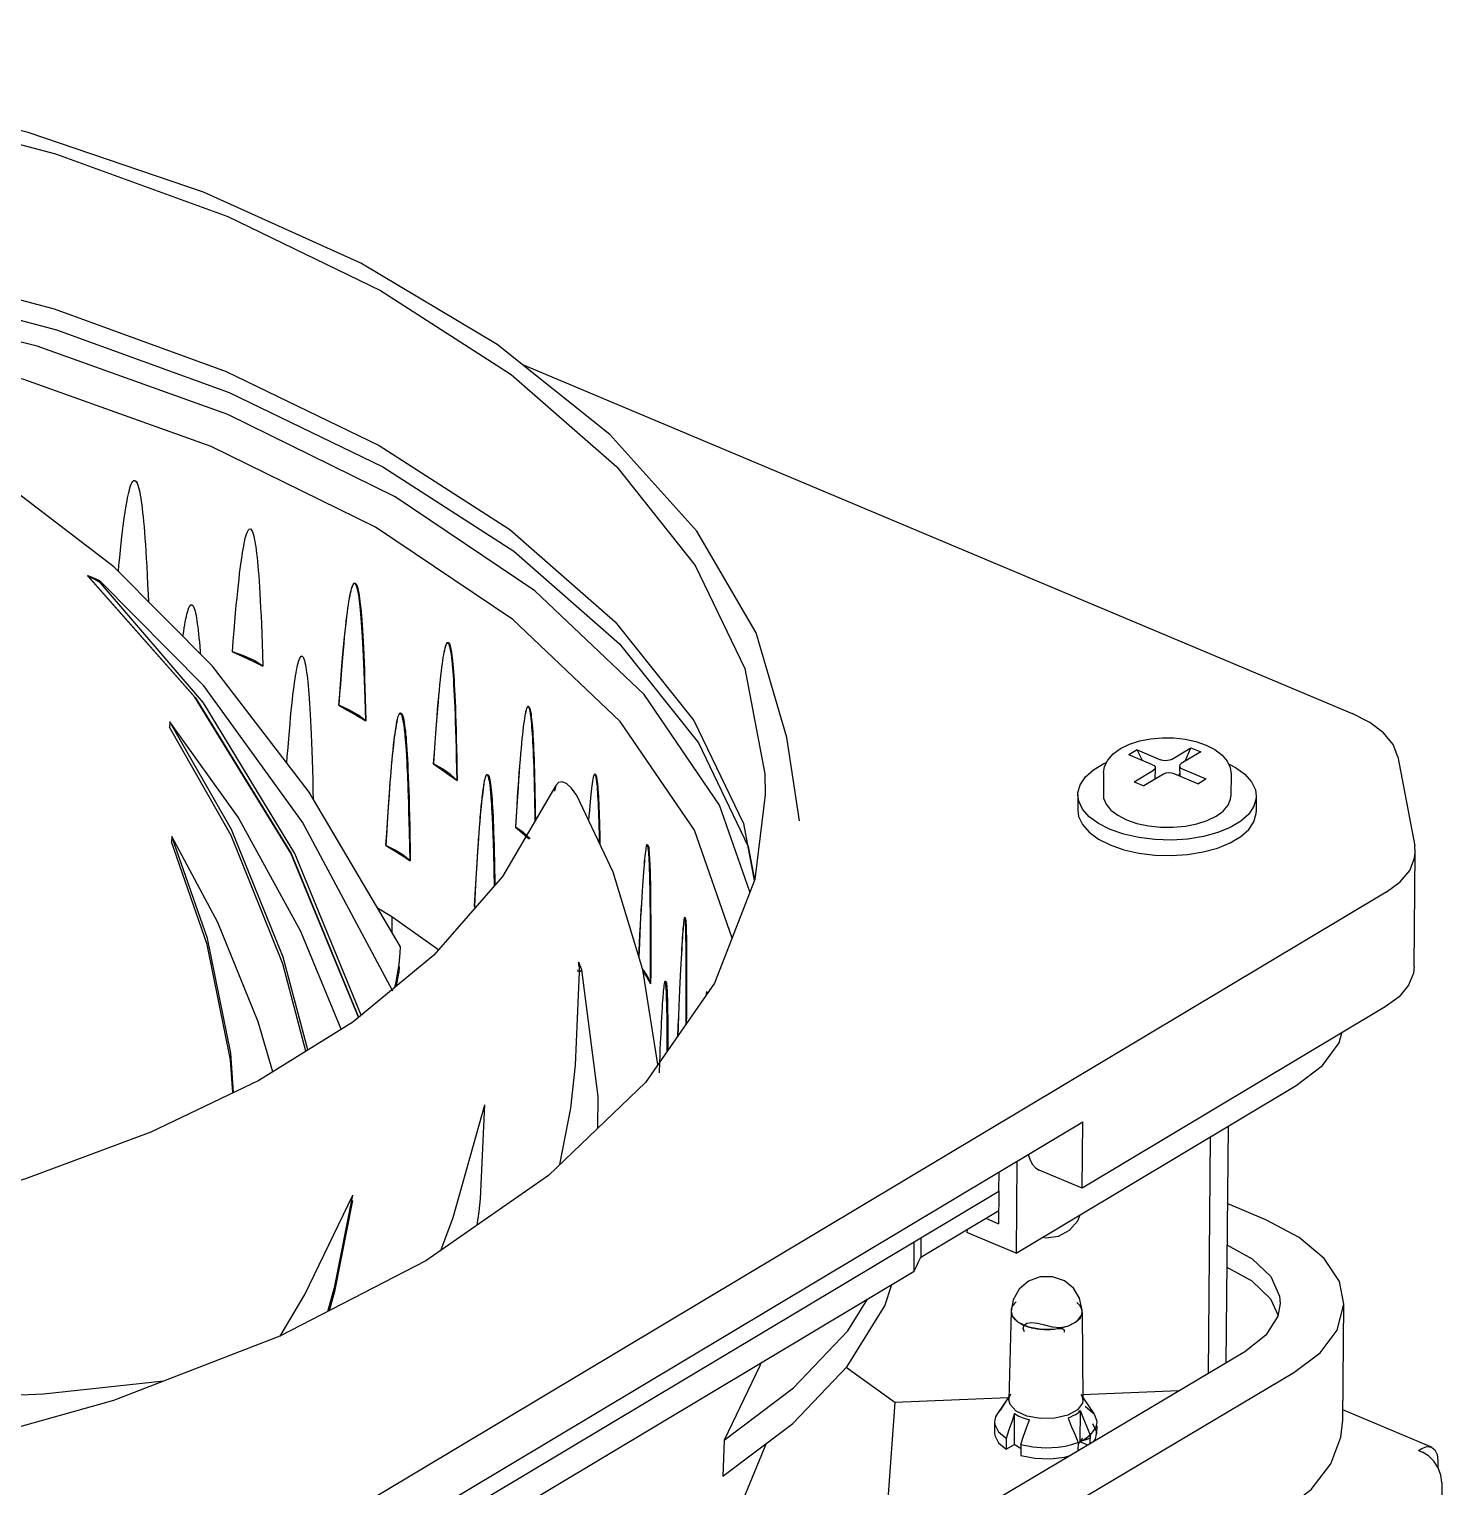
# Model space of a CAD drawing. Header units: millimetres. Extents: x 0 to 841, y 0 to 594.
# Drawn here: x 755.33 to 783.05, y 503.17 to 531.76 of the extents above; entities that cross this region are included whole.
import ezdxf

# ---------------------------------------------------------------- set-up
doc = ezdxf.new("R2010")
doc.units = ezdxf.units.MM
doc.header["$LTSCALE"] = 46.255
doc.layers.get('0').update_dxf_attribs({"linetype": 'CONTINUOUS'})
doc.layers.add('ASSEM_MEM', color=7, linetype='CONTINUOUS')

msp = doc.modelspace()

# ---------------------------------------------------------------- linework, layer by layer
at = {"color": 7, "linetype": 'CONTINUOUS'}
for p, q in [((782.84, 503.946), (781.105, 504.676)), ((782.587, 503.88), (782.651, 503.918)), ((782.587, 503.88), (782.664, 503.848)), ((782.651, 503.918), (782.749, 503.956)), ((782.749, 503.956), (782.84, 503.946)), ((782.965, 503.676), (782.964, 503.554)), ((783.045, 503.253), (783.027, 501.305))]:
    msp.add_line(p, q, dxfattribs=at)
for points in [[(783.045, 503.253), (783.028, 503.395), (782.974, 503.539), (782.89, 503.67), (782.783, 503.776), (782.664, 503.848)], [(782.84, 503.946), (782.907, 503.894), (782.951, 503.801), (782.965, 503.676)]]:
    msp.add_lwpolyline(points, dxfattribs=at)
at = {"layer": 'ASSEM_MEM', "color": 7, "linetype": 'CONTINUOUS'}
for p, q in [((755.824, 526.272), (759.2, 525.045)), ((765.008, 525.181), (781.287, 518.338)), ((756.568, 521.002), (756.481, 521.036)), ((756.481, 521.036), (756.492, 521.026)), ((756.573, 520.988), (756.483, 521.036)), ((756.483, 521.036), (758.594, 518.641)), ((758.585, 518.653), (756.491, 521.025)), ((756.491, 521.025), (756.501, 521.015)), ((756.568, 521.002), (756.492, 521.033)), ((756.492, 521.033), (756.573, 520.988)), ((756.645, 520.97), (756.568, 521.002)), ((756.655, 520.942), (756.573, 520.988)), ((756.721, 520.938), (756.645, 520.97)), ((756.736, 520.896), (756.655, 520.942)), ((756.736, 520.896), (756.721, 520.938)), ((758.757, 518.879), (756.721, 520.938)), ((758.751, 518.548), (756.736, 520.896)), ((760.825, 516.794), (758.93, 519.265)), ((759.433, 519.495), (759.322, 519.546)), ((760.468, 515.599), (758.585, 518.653)), ((758.093, 518.173), (758.086, 518.067)), ((759.434, 516.304), (758.093, 518.173)), ((759.302, 516.063), (758.093, 518.173)), ((761.762, 518.296), (761.936, 518.194)), ((761.936, 518.194), (761.781, 518.307)), ((762.552, 518.217), (762.541, 518.169)), ((770.448, 516.233), (770.198, 517.864)), ((777.066, 517.621), (776.907, 517.526)), ((777.066, 517.621), (777.529, 517.427)), ((777.174, 517.414), (777.066, 517.621)), ((777.74, 517.435), (778.122, 517.664)), ((778.315, 517.583), (777.933, 517.354)), ((778.008, 517.399), (778.122, 517.664)), ((778.122, 517.664), (778.315, 517.583)), ((777.37, 517.331), (776.907, 517.526)), ((777.424, 517.271), (777.413, 517.043)), ((777.898, 517.305), (777.904, 517.107)), ((782.183, 517.487), (782.514, 515.742)), ((763.577, 517.129), (763.728, 517.019)), ((763.728, 517.019), (763.598, 517.139)), ((776.41, 517.172), (776.406, 516.739)), ((777.007, 516.997), (777.39, 517.226)), ((777.007, 516.997), (777.2, 516.916)), ((777.582, 517.145), (777.2, 516.916)), ((778.256, 516.959), (777.793, 517.153)), ((777.885, 517.115), (777.903, 517.156)), ((777.953, 517.248), (778.415, 517.054)), ((778.256, 516.959), (778.415, 517.054)), ((778.91, 517.148), (778.906, 516.715)), ((762.618, 513.759), (760.825, 516.794)), ((765.666, 516.92), (765.641, 516.813)), ((775.906, 516.743), (775.903, 516.44)), ((779.388, 516.838), (779.406, 516.711)), ((779.406, 516.711), (779.403, 516.408)), ((758.134, 515.924), (758.126, 515.817)), ((758.832, 513.924), (758.134, 515.924)), ((759.038, 514.234), (758.134, 515.924)), ((762.8, 515.747), (762.795, 516.003)), ((764.876, 516.106), (765.01, 515.991)), ((765.01, 515.991), (765.14, 515.875)), ((761.796, 512.377), (760.468, 515.599)), ((762.503, 515.664), (762.33, 515.749)), ((762.666, 515.561), (762.503, 515.664)), ((762.651, 515.548), (762.807, 515.446)), ((762.807, 515.446), (762.666, 515.561)), ((762.806, 515.446), (762.8, 515.747)), ((782.504, 513.366), (782.525, 515.618)), ((782.525, 515.618), (782.514, 515.742)), ((781.952, 514.831), (748.087, 494.575)), ((762.165, 514.526), (762.45, 514.355)), ((764.095, 514.535), (764.071, 514.55)), ((764.071, 514.55), (764.093, 514.532)), ((762.45, 514.355), (762.447, 514.048)), ((762.45, 514.355), (763.367, 513.703)), ((762.611, 513.643), (762.618, 513.759)), ((762.591, 513.372), (762.584, 513.25)), ((762.584, 513.243), (762.592, 513.372)), ((766.054, 511.438), (766.128, 513.269)), ((766.104, 513.27), (766.106, 513.308)), ((766.113, 513.456), (766.111, 513.415)), ((766.111, 513.456), (766.113, 513.443)), ((766.134, 513.403), (766.111, 513.456)), ((766.119, 513.391), (766.113, 513.456)), ((766.114, 513.451), (766.119, 513.391)), ((766.134, 513.403), (766.114, 513.451)), ((766.119, 513.391), (766.123, 513.33)), ((766.123, 513.33), (766.128, 513.269)), ((766.128, 513.269), (766.174, 513.305)), ((766.495, 510.824), (766.174, 513.305)), ((767.664, 511.448), (767.369, 513.306)), ((767.373, 513.281), (767.447, 513.163)), ((762.509, 512.965), (762.535, 513.074)), ((762.541, 512.992), (762.583, 513.243)), ((767.447, 513.163), (767.524, 513.035)), ((767.524, 513.035), (767.473, 513.169)), ((767.817, 513.057), (767.811, 513.081)), ((768.625, 512.827), (768.626, 512.841)), ((768.628, 512.85), (768.626, 512.875)), ((768.629, 512.833), (768.628, 512.85)), ((781.931, 512.58), (775.988, 509.025)), ((767.851, 511.939), (767.85, 512.093)), ((767.862, 511.901), (767.862, 511.732)), ((765.961, 510.596), (766.054, 511.438)), ((767.698, 511.496), (767.689, 511.29)), ((774.694, 507.749), (780.185, 511.036)), ((766.491, 510.205), (766.495, 510.824)), ((763.653, 508.45), (764.271, 510.657)), ((764.186, 508.817), (764.271, 510.657)), ((765.744, 509.486), (765.961, 510.596)), ((754.022, 497.177), (776, 510.323)), ((775.988, 509.025), (776, 510.323)), ((778.851, 510.237), (778.808, 505.593)), ((778.466, 505.39), (778.509, 510.033)), ((774.711, 509.552), (774.694, 507.749)), ((774.931, 509.684), (774.972, 509.572)), ((774.358, 508.968), (774.361, 509.343)), ((775.988, 509.025), (775.143, 509.379)), ((755.501, 497.689), (774.358, 508.968)), ((774.357, 508.968), (774.351, 508.327)), ((760.74, 506.942), (761.683, 508.889)), ((761.331, 507.104), (761.683, 508.889)), ((764.163, 508.57), (764.186, 508.817)), ((779.594, 508.404), (778.837, 508.725)), ((763.409, 507.804), (763.653, 508.45)), ((764.122, 508.299), (764.163, 508.57)), ((772.824, 507.67), (774.354, 508.585)), ((774.1, 508.433), (774.351, 508.327)), ((773.731, 508.213), (773.73, 508.153)), ((774.694, 507.749), (773.73, 508.153)), ((772.692, 507.395), (772.697, 507.975)), ((772.827, 508.052), (772.824, 507.67)), ((778.829, 507.91), (779.322, 507.64)), ((754.497, 496.511), (772.692, 507.395)), ((761.194, 506.606), (761.331, 507.104)), ((760.257, 506.122), (760.74, 506.942)), ((774.634, 506.831), (774.594, 506.612)), ((779.684, 506.856), (779.832, 506.528)), ((781.103, 504.478), (781.124, 506.751)), ((774.594, 506.612), (774.553, 504.873)), ((774.594, 506.612), (774.615, 506.522)), ((774.615, 506.522), (774.732, 506.398)), ((774.732, 506.398), (774.935, 506.305)), ((775.707, 506.318), (775.889, 506.415)), ((775.86, 506.393), (775.955, 506.484)), ((775.889, 506.415), (775.983, 506.54)), ((775.983, 506.54), (775.993, 506.6)), ((775.993, 506.6), (775.984, 506.654)), ((775.993, 506.6), (776.003, 504.86)), ((774.828, 506.345), (774.85, 506.337)), ((774.85, 506.337), (774.907, 506.379)), ((774.935, 506.305), (775.192, 506.258)), ((775.192, 506.258), (775.465, 506.263)), ((775.399, 506.305), (775.562, 506.292)), ((775.465, 506.263), (775.707, 506.318)), ((779.179, 505.813), (773.66, 502.536)), ((772.314, 504.819), (771.36, 505.504)), ((774.621, 502.129), (780.139, 505.406)), ((777.887, 505.046), (775.998, 504.969)), ((774.538, 504.909), (772.314, 504.819)), ((774.554, 504.932), (774.327, 504.607)), ((774.395, 504.679), (774.327, 504.602)), ((774.392, 504.679), (774.461, 504.784)), ((774.461, 504.784), (774.532, 504.891)), ((774.532, 504.891), (774.554, 504.923)), ((776.002, 504.919), (776.224, 504.589)), ((774.271, 504.44), (774.269, 504.224)), ((774.66, 503.998), (774.665, 504.602)), ((775.173, 504.506), (774.907, 504.555)), ((775.456, 504.511), (775.173, 504.506)), ((775.711, 504.571), (775.456, 504.511)), ((775.952, 504.661), (775.947, 504.048)), ((776.276, 504.426), (776.254, 504.324)), ((774.347, 504.246), (774.5, 504.118)), ((774.554, 504.281), (774.498, 504.117)), ((774.498, 504.117), (774.499, 503.903)), ((775.997, 504.119), (775.912, 504.009)), ((776.043, 504.103), (776.081, 504.13)), ((776.044, 504.105), (776.082, 504.132)), ((776.081, 504.13), (776.117, 504.157)), ((776.082, 504.132), (776.118, 504.159)), ((776.117, 504.157), (776.149, 504.184)), ((776.118, 504.159), (776.148, 504.184)), ((776.145, 504.012), (776.149, 504.122)), ((776.254, 504.324), (776.148, 504.184)), ((776.149, 504.182), (776.149, 504.122)), ((776.249, 504.102), (776.271, 504.206)), ((776.276, 504.365), (776.274, 504.206)), ((768.964, 504.083), (768.938, 503.378)), ((774.348, 504.029), (774.499, 503.903)), ((774.499, 503.903), (774.66, 503.998)), ((774.771, 503.927), (774.659, 503.998)), ((774.786, 503.922), (774.771, 503.927)), ((774.786, 503.995), (774.787, 503.781)), ((774.787, 503.996), (775.021, 503.948)), ((775.52, 503.943), (775.658, 503.965)), ((775.658, 503.965), (775.788, 503.997)), ((775.788, 503.997), (775.907, 504.038)), ((775.909, 504.037), (775.904, 503.868)), ((776.09, 503.987), (775.947, 504.048)), ((775.968, 504.063), (775.995, 504.076)), ((775.995, 504.069), (775.968, 504.063)), ((775.994, 504.076), (776.019, 504.089)), ((776.02, 504.075), (775.994, 504.069)), ((775.995, 504.076), (776.021, 504.09)), ((776.019, 504.089), (776.043, 504.103)), ((776.046, 504.082), (776.02, 504.075)), ((776.021, 504.09), (776.046, 504.104)), ((776.081, 504.094), (776.043, 504.081)), ((776.044, 504.083), (776.044, 504.105)), ((776.082, 504.095), (776.044, 504.083)), ((776.222, 504.066), (776.249, 504.102))]:
    msp.add_line(p, q, dxfattribs=at)
for points in [[(770.198, 517.864), (769.596, 519.916), (768.432, 521.912), (766.726, 523.811), (764.513, 525.575), (761.837, 527.169), (758.752, 528.563), (755.317, 529.73), (751.599, 530.648), (747.67, 531.3), (743.607, 531.673), (739.488, 531.76), (735.392, 531.559), (731.4, 531.074), (727.589, 530.315)], [(748.251, 530.994), (752.168, 530.288), (755.852, 529.311), (759.228, 528.085), (762.227, 526.632), (764.788, 524.984), (766.859, 523.173), (768.398, 521.238), (769.373, 519.216), (769.766, 517.149), (769.773, 516.742)], [(718.292, 523.386), (721.154, 524.866), (724.414, 526.124), (728.005, 527.135), (731.855, 527.878), (735.884, 528.338), (740.011, 528.505), (744.152, 528.377), (748.223, 527.955), (752.14, 527.249), (755.824, 526.272)], [(718.21, 522.964), (721.083, 524.449), (724.354, 525.712), (727.958, 526.726), (731.82, 527.471), (735.864, 527.933), (740.005, 528.1), (744.16, 527.972), (748.245, 527.548), (752.175, 526.84), (755.872, 525.86), (759.259, 524.629), (762.269, 523.171), (764.838, 521.517), (766.917, 519.701), (768.461, 517.758)], [(769.472, 514.835), (768.878, 516.538), (767.395, 518.709), (765.256, 520.743), (762.511, 522.588), (759.228, 524.2), (755.488, 525.539), (751.384, 526.571), (747.017, 527.272), (742.493, 527.624), (737.924, 527.619), (733.423, 527.256), (729.101, 526.544), (725.064, 525.502), (721.412, 524.154), (718.233, 522.535)], [(769.121, 513.93), (768.383, 516.045), (766.926, 518.178), (764.824, 520.177), (762.126, 521.99), (758.901, 523.574), (755.227, 524.889), (751.194, 525.904), (746.902, 526.592), (742.457, 526.938), (737.968, 526.933), (733.546, 526.576), (729.299, 525.877), (725.332, 524.853), (721.743, 523.529), (718.62, 521.938)], [(759.2, 525.045), (762.199, 523.593), (764.76, 521.944), (766.831, 520.134), (768.37, 518.198), (769.345, 516.176), (769.558, 515.057)], [(758.93, 519.265), (756.994, 521.215), (755.07, 522.686), (753.21, 523.723)], [(757.085, 521.123), (757.096, 521.241), (757.111, 521.397), (757.125, 521.541), (757.139, 521.675), (757.153, 521.799), (757.167, 521.914), (757.18, 522.02), (757.193, 522.118), (757.205, 522.208), (757.218, 522.292), (757.23, 522.369), (757.242, 522.44), (757.253, 522.505), (757.265, 522.566), (757.276, 522.621), (757.288, 522.672), (757.299, 522.718), (757.311, 522.761), (757.323, 522.799), (757.336, 522.833), (757.35, 522.863), (757.365, 522.887), (757.384, 522.905), (757.407, 522.907)], [(757.407, 522.907), (757.432, 522.886), (757.45, 522.853), (757.466, 522.814), (757.479, 522.772), (757.491, 522.726), (757.502, 522.675), (757.512, 522.621), (757.522, 522.562), (757.532, 522.499), (757.542, 522.431), (757.551, 522.357), (757.56, 522.278), (757.569, 522.192), (757.578, 522.1), (757.587, 522), (757.596, 521.893), (757.605, 521.777), (757.614, 521.652), (757.623, 521.518), (757.632, 521.373), (757.641, 521.217), (757.649, 521.049), (757.658, 520.867), (757.667, 520.672), (757.672, 520.532)], [(759.322, 519.546), (759.338, 519.758), (759.353, 519.954), (759.368, 520.135), (759.383, 520.303), (759.397, 520.459), (759.411, 520.603), (759.424, 520.736), (759.437, 520.859), (759.45, 520.973), (759.462, 521.079), (759.474, 521.176), (759.486, 521.266), (759.498, 521.349), (759.509, 521.425), (759.52, 521.496), (759.531, 521.561), (759.542, 521.621), (759.552, 521.675), (759.563, 521.726), (759.574, 521.772), (759.585, 521.813), (759.596, 521.851), (759.608, 521.884), (759.621, 521.913), (759.635, 521.937), (759.652, 521.954), (759.673, 521.955)], [(759.673, 521.955), (759.696, 521.933), (759.713, 521.899), (759.727, 521.859), (759.739, 521.816), (759.749, 521.769), (759.759, 521.718), (759.769, 521.664), (759.778, 521.604), (759.787, 521.541), (759.795, 521.472), (759.804, 521.398), (759.812, 521.318), (759.82, 521.232), (759.828, 521.139), (759.836, 521.039), (759.844, 520.931), (759.852, 520.815), (759.859, 520.69), (759.867, 520.555), (759.875, 520.409), (759.882, 520.253), (759.89, 520.084), (759.897, 519.902), (759.905, 519.706), (759.912, 519.495), (759.919, 519.267)], [(761.641, 520.74), (761.631, 520.695), (761.621, 520.647), (761.611, 520.593), (761.601, 520.534), (761.591, 520.47), (761.581, 520.4), (761.571, 520.324), (761.56, 520.241), (761.549, 520.151), (761.538, 520.054), (761.527, 519.948), (761.516, 519.833), (761.504, 519.708), (761.492, 519.574), (761.479, 519.427), (761.466, 519.269), (761.452, 519.098), (761.438, 518.913), (761.424, 518.712), (761.409, 518.496)], [(761.41, 518.496), (761.426, 518.712), (761.441, 518.912), (761.455, 519.097), (761.469, 519.267), (761.482, 519.425), (761.495, 519.571), (761.507, 519.706), (761.519, 519.831), (761.531, 519.946), (761.543, 520.052), (761.554, 520.15), (761.565, 520.24), (761.576, 520.323), (761.586, 520.399), (761.596, 520.47), (761.607, 520.534), (761.617, 520.593), (761.627, 520.647), (761.637, 520.696), (761.648, 520.741)], [(761.725, 520.887), (761.704, 520.887), (761.688, 520.87), (761.675, 520.845), (761.663, 520.814), (761.652, 520.779), (761.641, 520.74)], [(761.648, 520.741), (761.658, 520.781), (761.669, 520.816), (761.681, 520.847), (761.695, 520.873)], [(761.695, 520.873), (761.711, 520.89), (761.732, 520.89)], [(761.789, 520.71), (761.78, 520.754), (761.77, 520.795), (761.758, 520.832), (761.744, 520.865), (761.725, 520.887)], [(761.732, 520.89), (761.751, 520.867), (761.766, 520.832), (761.778, 520.793), (761.789, 520.749)], [(761.789, 520.749), (761.798, 520.702), (761.806, 520.651), (761.815, 520.597), (761.822, 520.537), (761.83, 520.474), (761.837, 520.405), (761.844, 520.331), (761.851, 520.251), (761.858, 520.165), (761.865, 520.072), (761.871, 519.972), (761.878, 519.864), (761.884, 519.748), (761.89, 519.622), (761.897, 519.487), (761.903, 519.341), (761.909, 519.184), (761.915, 519.015), (761.92, 518.832), (761.926, 518.636), (761.931, 518.424), (761.936, 518.195)], [(761.935, 518.195), (761.93, 518.416), (761.924, 518.622), (761.918, 518.813), (761.912, 518.991), (761.906, 519.156), (761.9, 519.31), (761.894, 519.453), (761.888, 519.585), (761.881, 519.709), (761.875, 519.824), (761.868, 519.931), (761.862, 520.03), (761.855, 520.122), (761.848, 520.208), (761.842, 520.288), (761.835, 520.362), (761.828, 520.431), (761.821, 520.495), (761.813, 520.555), (761.806, 520.61), (761.798, 520.662), (761.789, 520.71)], [(758.351, 519.848), (758.354, 519.869), (758.365, 519.945), (758.376, 520.014), (758.387, 520.078), (758.397, 520.137), (758.408, 520.191), (758.418, 520.24), (758.429, 520.285), (758.44, 520.326), (758.451, 520.363), (758.462, 520.396), (758.475, 520.425), (758.489, 520.449), (758.505, 520.466), (758.527, 520.468)], [(758.527, 520.468), (758.548, 520.448), (758.563, 520.418), (758.576, 520.382), (758.587, 520.344), (758.597, 520.302), (758.607, 520.256), (758.615, 520.207), (758.624, 520.154), (758.632, 520.097), (758.641, 520.036), (758.649, 519.969), (758.657, 519.897), (758.664, 519.82), (758.672, 519.737), (758.68, 519.647), (758.688, 519.55), (758.691, 519.505)], [(763.478, 519.579), (763.469, 519.536), (763.46, 519.487), (763.451, 519.434), (763.442, 519.376), (763.433, 519.312), (763.424, 519.243), (763.415, 519.167), (763.405, 519.085), (763.395, 518.995), (763.386, 518.898), (763.375, 518.793), (763.365, 518.679), (763.354, 518.555), (763.343, 518.42), (763.331, 518.275), (763.319, 518.117), (763.307, 517.946), (763.294, 517.762), (763.28, 517.562), (763.266, 517.346)], [(763.268, 517.346), (763.283, 517.561), (763.296, 517.761), (763.31, 517.945), (763.322, 518.115), (763.335, 518.272), (763.346, 518.418), (763.358, 518.552), (763.369, 518.676), (763.38, 518.791), (763.39, 518.896), (763.401, 518.994), (763.41, 519.083), (763.42, 519.166), (763.43, 519.242), (763.439, 519.312), (763.448, 519.375), (763.457, 519.434), (763.467, 519.488), (763.476, 519.536), (763.485, 519.58)], [(763.552, 519.723), (763.534, 519.724), (763.52, 519.707), (763.508, 519.683), (763.497, 519.653), (763.488, 519.618), (763.478, 519.579)], [(763.485, 519.58), (763.495, 519.62), (763.505, 519.655), (763.515, 519.685), (763.527, 519.71)], [(763.527, 519.71), (763.541, 519.726), (763.559, 519.726)], [(763.601, 519.58), (763.592, 519.623), (763.582, 519.663), (763.569, 519.699), (763.552, 519.723)], [(763.559, 519.726), (763.577, 519.701), (763.59, 519.665), (763.6, 519.625), (763.609, 519.581)], [(763.728, 517.019), (763.724, 517.248), (763.719, 517.461), (763.714, 517.658), (763.71, 517.841), (763.705, 518.01), (763.7, 518.168), (763.694, 518.314), (763.689, 518.449), (763.684, 518.575), (763.678, 518.691), (763.673, 518.799), (763.667, 518.9), (763.661, 518.993), (763.655, 519.079), (763.649, 519.159), (763.643, 519.234), (763.637, 519.303), (763.631, 519.367), (763.624, 519.426), (763.617, 519.481), (763.609, 519.532), (763.601, 519.58)], [(763.609, 519.581), (763.617, 519.533), (763.624, 519.481), (763.631, 519.426), (763.638, 519.366), (763.644, 519.302), (763.65, 519.232), (763.656, 519.158), (763.662, 519.077), (763.668, 518.991), (763.673, 518.897), (763.679, 518.797), (763.684, 518.688), (763.689, 518.572), (763.694, 518.446), (763.699, 518.311), (763.704, 518.165), (763.708, 518.008), (763.713, 517.838), (763.717, 517.656), (763.721, 517.459), (763.725, 517.248), (763.729, 517.019)], [(759.321, 519.546), (759.522, 519.454), (759.722, 519.361), (759.919, 519.267)], [(759.919, 519.267), (759.746, 519.374), (759.545, 519.467), (759.321, 519.546)], [(759.919, 519.267), (759.811, 519.319), (759.687, 519.378), (759.558, 519.438), (759.433, 519.495)], [(760.389, 517.363), (760.398, 517.489), (760.412, 517.67), (760.425, 517.837), (760.438, 517.991), (760.451, 518.134), (760.463, 518.266), (760.475, 518.387), (760.487, 518.5), (760.498, 518.604), (760.509, 518.699), (760.52, 518.788), (760.53, 518.869), (760.541, 518.944), (760.551, 519.013), (760.561, 519.076), (760.57, 519.135), (760.58, 519.188), (760.59, 519.237), (760.6, 519.281), (760.609, 519.322), (760.62, 519.358), (760.63, 519.391), (760.642, 519.419), (760.654, 519.442), (760.669, 519.459), (760.689, 519.46)], [(760.689, 519.46), (760.708, 519.439), (760.722, 519.407), (760.734, 519.372), (760.744, 519.333), (760.753, 519.29), (760.761, 519.244), (760.769, 519.195), (760.777, 519.141), (760.784, 519.084), (760.791, 519.022), (760.798, 518.955), (760.805, 518.883), (760.812, 518.805), (760.819, 518.721), (760.826, 518.631), (760.833, 518.533), (760.84, 518.429), (760.847, 518.316), (760.853, 518.194), (760.86, 518.062), (760.866, 517.921), (760.872, 517.768), (760.879, 517.604), (760.885, 517.427), (760.89, 517.236), (760.896, 517.03), (760.901, 516.808), (760.904, 516.661)], [(762.467, 512.892), (760.698, 516.204), (758.757, 518.879)], [(758.594, 518.641), (760.473, 515.591), (761.796, 512.377)], [(761.846, 512.419), (760.546, 515.587), (758.751, 518.548)], [(761.409, 518.496), (761.587, 518.396), (761.762, 518.296)], [(761.781, 518.307), (761.604, 518.408), (761.409, 518.496)], [(765.064, 518.288), (765.072, 518.332), (765.081, 518.371), (765.089, 518.405), (765.099, 518.435), (765.109, 518.459)], [(765.128, 518.471), (765.113, 518.473), (765.101, 518.457), (765.091, 518.433), (765.082, 518.404), (765.073, 518.37), (765.065, 518.331)], [(765.109, 518.459), (765.121, 518.475), (765.136, 518.473)], [(765.169, 518.333), (765.161, 518.375), (765.153, 518.413), (765.142, 518.448), (765.128, 518.471)], [(765.136, 518.473), (765.151, 518.448), (765.162, 518.412), (765.171, 518.371), (765.178, 518.327)], [(762.541, 518.169), (762.535, 518.141), (762.53, 518.112), (762.525, 518.08), (762.518, 518.042), (762.512, 517.997), (762.504, 517.945), (762.496, 517.882), (762.487, 517.808), (762.476, 517.718), (762.465, 517.609), (762.454, 517.496), (762.448, 517.437), (762.442, 517.369), (762.435, 517.291), (762.428, 517.203), (762.42, 517.101), (762.411, 516.984), (762.401, 516.85), (762.39, 516.693), (762.377, 516.511), (762.364, 516.298), (762.348, 516.046), (762.331, 515.749)], [(762.333, 515.751), (762.348, 515.982), (762.361, 516.196), (762.374, 516.395), (762.387, 516.578), (762.399, 516.747), (762.411, 516.903), (762.422, 517.047), (762.433, 517.18), (762.444, 517.303), (762.454, 517.417), (762.464, 517.521), (762.474, 517.617), (762.484, 517.706), (762.494, 517.788), (762.503, 517.863), (762.512, 517.932), (762.521, 517.995), (762.53, 518.053), (762.539, 518.106), (762.548, 518.154), (762.558, 518.198)], [(762.62, 518.34), (762.603, 518.34), (762.589, 518.324), (762.58, 518.307), (762.571, 518.284), (762.562, 518.255), (762.552, 518.217)], [(762.673, 518.187), (762.666, 518.226), (762.658, 518.258), (762.65, 518.285), (762.637, 518.318), (762.62, 518.34)], [(762.633, 518.344), (762.651, 518.321), (762.664, 518.286), (762.675, 518.247), (762.684, 518.204), (762.692, 518.158)], [(762.795, 516.003), (762.789, 516.224), (762.784, 516.414), (762.779, 516.579), (762.775, 516.723), (762.77, 516.848), (762.766, 516.958), (762.762, 517.054), (762.759, 517.139), (762.755, 517.214), (762.752, 517.28), (762.747, 517.37), (762.74, 517.497), (762.734, 517.603), (762.727, 517.692), (762.722, 517.768), (762.716, 517.832), (762.711, 517.887), (762.707, 517.935), (762.702, 517.976), (762.698, 518.013), (762.695, 518.045), (762.69, 518.084), (762.681, 518.141), (762.673, 518.187)], [(762.692, 518.158), (762.699, 518.108), (762.706, 518.054), (762.713, 517.996), (762.719, 517.933), (762.726, 517.865), (762.732, 517.792), (762.737, 517.714), (762.743, 517.629), (762.749, 517.538), (762.754, 517.44), (762.76, 517.333), (762.765, 517.219), (762.77, 517.096), (762.775, 516.963), (762.78, 516.819), (762.785, 516.665), (762.789, 516.498), (762.794, 516.318), (762.798, 516.125)], [(765.065, 518.331), (765.057, 518.288), (765.049, 518.24), (765.041, 518.187), (765.034, 518.129), (765.026, 518.066), (765.018, 517.997), (765.009, 517.922), (765.001, 517.84), (764.992, 517.751), (764.984, 517.654), (764.974, 517.549), (764.965, 517.435), (764.955, 517.312), (764.945, 517.178), (764.935, 517.033), (764.924, 516.876), (764.913, 516.705), (764.901, 516.521), (764.876, 516.106)], [(764.878, 516.107), (764.891, 516.322), (764.904, 516.52), (764.916, 516.704), (764.928, 516.874), (764.939, 517.031), (764.949, 517.176), (764.96, 517.31), (764.97, 517.433), (764.98, 517.547), (764.989, 517.652), (764.998, 517.749), (765.007, 517.838), (765.015, 517.921), (765.024, 517.996), (765.032, 518.065), (765.04, 518.129), (765.048, 518.187), (765.056, 518.24), (765.064, 518.288)], [(765.261, 516.228), (765.259, 516.378), (765.256, 516.557), (765.252, 516.723), (765.249, 516.877), (765.245, 517.02), (765.241, 517.154), (765.237, 517.278), (765.233, 517.393), (765.229, 517.501), (765.225, 517.601), (765.22, 517.694), (765.216, 517.78), (765.211, 517.861), (765.207, 517.936), (765.202, 518.005), (765.197, 518.07), (765.192, 518.131), (765.187, 518.187), (765.181, 518.239), (765.175, 518.288), (765.169, 518.333)], [(765.178, 518.327), (765.184, 518.279), (765.19, 518.227), (765.196, 518.172), (765.201, 518.112), (765.207, 518.047), (765.211, 517.977), (765.216, 517.903), (765.221, 517.822), (765.225, 517.735), (765.229, 517.642), (765.234, 517.541), (765.238, 517.432), (765.242, 517.315), (765.245, 517.189), (765.249, 517.054), (765.252, 516.907), (765.256, 516.75), (765.259, 516.58), (765.261, 516.397), (765.264, 516.232)], [(782.183, 517.487), (782.089, 517.728), (781.903, 517.956), (781.632, 518.162), (781.287, 518.338)], [(760.764, 511.712), (760.313, 513.428), (759.296, 515.944), (758.086, 518.067)], [(776.41, 517.172), (776.43, 517.298), (776.491, 517.423), (776.595, 517.543), (776.741, 517.649), (776.918, 517.734), (777.118, 517.798), (777.333, 517.839), (777.558, 517.859), (777.785, 517.856), (778.009, 517.831), (778.222, 517.785), (778.419, 517.717)], [(768.461, 517.758), (769.44, 515.729), (769.564, 515.074)], [(778.419, 517.717), (778.592, 517.629), (778.734, 517.52), (778.835, 517.399), (778.892, 517.274), (778.91, 517.148)], [(763.267, 517.346), (763.423, 517.238), (763.577, 517.129)], [(763.598, 517.139), (763.442, 517.249), (763.267, 517.346)], [(775.906, 516.743), (775.908, 516.777), (775.952, 516.938), (776.053, 517.09), (776.21, 517.23), (776.415, 517.353), (776.467, 517.374)], [(777.37, 517.331), (777.401, 517.313), (777.419, 517.292), (777.424, 517.271)], [(777.424, 517.271), (777.424, 517.269), (777.413, 517.246), (777.39, 517.226)], [(777.74, 517.435), (777.705, 517.42), (777.662, 517.411), (777.615, 517.409), (777.569, 517.414), (777.529, 517.427)], [(778.858, 517.35), (778.999, 517.278), (779.183, 517.144), (779.314, 516.996), (779.388, 516.838)], [(764.322, 517.132), (764.307, 517.132), (764.295, 517.117), (764.287, 517.101), (764.279, 517.078), (764.271, 517.049), (764.262, 517.012), (764.253, 516.965)], [(764.368, 516.977), (764.361, 517.016), (764.354, 517.049), (764.348, 517.075), (764.337, 517.109), (764.322, 517.132)], [(764.336, 517.136), (764.351, 517.111), (764.362, 517.076), (764.371, 517.036), (764.379, 516.993)], [(764.462, 514.953), (764.461, 515.007), (764.458, 515.197), (764.454, 515.363), (764.45, 515.507), (764.447, 515.632), (764.444, 515.742), (764.441, 515.839), (764.438, 515.924), (764.435, 515.999), (764.432, 516.066), (764.429, 516.155), (764.423, 516.283), (764.418, 516.389), (764.412, 516.479), (764.408, 516.555), (764.403, 516.619), (764.399, 516.675), (764.395, 516.723), (764.392, 516.764), (764.389, 516.801), (764.385, 516.833), (764.381, 516.873), (764.374, 516.93), (764.368, 516.977)], [(764.379, 516.993), (764.386, 516.946), (764.392, 516.896), (764.398, 516.841), (764.403, 516.783), (764.409, 516.72), (764.414, 516.652), (764.419, 516.579), (764.424, 516.5), (764.428, 516.415), (764.433, 516.323), (764.437, 516.225), (764.441, 516.118), (764.445, 516.003), (764.449, 515.88), (764.453, 515.747), (764.457, 515.603), (764.46, 515.448), (764.463, 515.281), (764.467, 515.101), (764.469, 514.961)], [(766.077, 516.725), (765.975, 516.869), (765.879, 516.958), (765.793, 516.996), (765.719, 516.983), (765.666, 516.92)], [(766.436, 517.146), (766.424, 517.148), (766.414, 517.133), (766.406, 517.11), (766.398, 517.08), (766.391, 517.047), (766.385, 517.008), (766.378, 516.965)], [(766.47, 516.998), (766.464, 517.043), (766.457, 517.084), (766.448, 517.12), (766.436, 517.146)], [(766.445, 517.148), (766.457, 517.121), (766.466, 517.085), (766.472, 517.043), (766.478, 516.998)], [(766.523, 515.791), (766.521, 515.86), (766.519, 515.986), (766.516, 516.103), (766.513, 516.211), (766.51, 516.312), (766.506, 516.406), (766.503, 516.493), (766.5, 516.573), (766.496, 516.648), (766.492, 516.718), (766.488, 516.782), (766.484, 516.842), (766.48, 516.898), (766.475, 516.95), (766.47, 516.998)], [(766.478, 516.998), (766.483, 516.95), (766.488, 516.898), (766.492, 516.841), (766.496, 516.781), (766.5, 516.716), (766.504, 516.646), (766.507, 516.571), (766.51, 516.49), (766.514, 516.403), (766.517, 516.309), (766.519, 516.208), (766.522, 516.099), (766.525, 515.982), (766.527, 515.856), (766.528, 515.779)], [(769.773, 516.742), (769.566, 515.079), (768.78, 513.049), (767.422, 511.1), (765.52, 509.271), (763.114, 507.599)], [(765.666, 516.92), (764.621, 515.135), (763.27, 513.593)], [(764.253, 516.965), (764.248, 516.936), (764.244, 516.908), (764.239, 516.876), (764.233, 516.838), (764.227, 516.794), (764.221, 516.742), (764.214, 516.68), (764.205, 516.606), (764.196, 516.516), (764.186, 516.408), (764.177, 516.294), (764.172, 516.235), (764.166, 516.167), (764.16, 516.089), (764.154, 516), (764.147, 515.899), (764.139, 515.782), (764.13, 515.647), (764.121, 515.49), (764.11, 515.308), (764.098, 515.095), (764.085, 514.844), (764.071, 514.55)], [(764.072, 514.551), (764.084, 514.782), (764.096, 514.996), (764.108, 515.194), (764.119, 515.377), (764.13, 515.546), (764.14, 515.702), (764.15, 515.846), (764.16, 515.979), (764.169, 516.102), (764.179, 516.215), (764.188, 516.319), (764.196, 516.415), (764.205, 516.504), (764.213, 516.585), (764.222, 516.66), (764.23, 516.728), (764.238, 516.791), (764.246, 516.849), (764.254, 516.901), (764.262, 516.949)], [(767.369, 513.306), (766.792, 515.226), (766.077, 516.725)], [(766.378, 516.965), (766.371, 516.918), (766.365, 516.865), (766.358, 516.808), (766.351, 516.745), (766.344, 516.676), (766.337, 516.601), (766.33, 516.52), (766.323, 516.431), (766.315, 516.335), (766.308, 516.241)], [(766.313, 516.231), (766.321, 516.332), (766.329, 516.429), (766.336, 516.518), (766.344, 516.6), (766.351, 516.675), (766.358, 516.744), (766.365, 516.807), (766.372, 516.865), (766.379, 516.917), (766.386, 516.965)], [(776.541, 516.06), (776.312, 516.176), (776.129, 516.31), (775.998, 516.458), (775.923, 516.616), (775.906, 516.743)], [(776.406, 516.739), (776.411, 516.677), (776.458, 516.556), (776.551, 516.442)], [(778.756, 516.423), (778.851, 516.535), (778.899, 516.655), (778.906, 516.715)], [(779.406, 516.711), (779.404, 516.677), (779.36, 516.517), (779.258, 516.364)], [(775.903, 516.44), (775.92, 516.313), (775.995, 516.155), (776.126, 516.007), (776.309, 515.873), (776.538, 515.757)], [(776.538, 515.757), (776.805, 515.664), (777.101, 515.597), (777.415, 515.559), (777.738, 515.549), (778.057, 515.57), (778.364, 515.619), (778.645, 515.696), (778.894, 515.798), (779.099, 515.921), (779.256, 516.061), (779.357, 516.213), (779.401, 516.374), (779.403, 516.408)], [(776.551, 516.442), (776.687, 516.339), (776.86, 516.251)], [(776.86, 516.251), (777.063, 516.181), (777.289, 516.132), (777.529, 516.106), (777.774, 516.104), (778.015, 516.126), (778.241, 516.171), (778.445, 516.237), (778.619, 516.322), (778.756, 516.423)], [(761.454, 512.142), (760.663, 514.06), (759.434, 516.304)], [(762.798, 516.125), (762.802, 515.916), (762.806, 515.69), (762.81, 515.447)], [(779.258, 516.364), (779.102, 516.224), (778.896, 516.101), (778.648, 515.999)], [(760.801, 511.735), (760.319, 513.559), (759.302, 516.063)], [(765.163, 515.884), (765.031, 516.001), (764.876, 516.106)], [(778.648, 515.999), (778.367, 515.922), (778.06, 515.873), (777.741, 515.852), (777.418, 515.862), (777.104, 515.9), (776.808, 515.967), (776.541, 516.06)], [(759.328, 510.892), (759.281, 511.544), (758.826, 513.802), (758.126, 515.817)], [(762.33, 515.749), (762.492, 515.649), (762.651, 515.548)], [(767.417, 515.583), (767.412, 515.536), (767.406, 515.484), (767.401, 515.427), (767.395, 515.364), (767.39, 515.296), (767.384, 515.221), (767.378, 515.14), (767.372, 515.052), (767.365, 514.956), (767.359, 514.851), (767.352, 514.738), (767.345, 514.615), (767.337, 514.482), (767.329, 514.338), (767.321, 514.182), (767.313, 514.012), (767.304, 513.829), (767.291, 513.565)], [(767.293, 513.557), (767.307, 513.827), (767.316, 514.01), (767.325, 514.179), (767.334, 514.335), (767.342, 514.479), (767.35, 514.612), (767.357, 514.735), (767.364, 514.848), (767.371, 514.952), (767.378, 515.048), (767.384, 515.137), (767.391, 515.218), (767.397, 515.293), (767.403, 515.362), (767.408, 515.425), (767.414, 515.482), (767.419, 515.535), (767.425, 515.582)], [(767.463, 515.761), (767.453, 515.764), (767.446, 515.749), (767.439, 515.726), (767.433, 515.698), (767.428, 515.664), (767.422, 515.626), (767.417, 515.583)], [(767.487, 515.612), (767.483, 515.656), (767.478, 515.698), (767.471, 515.735), (767.463, 515.761)], [(767.471, 515.762), (767.48, 515.736), (767.487, 515.699), (767.492, 515.657), (767.496, 515.612)], [(767.524, 513.035), (767.524, 513.265), (767.524, 513.478), (767.524, 513.676), (767.523, 513.859), (767.523, 514.029), (767.522, 514.187), (767.521, 514.334), (767.52, 514.47), (767.518, 514.596), (767.517, 514.714), (767.515, 514.822), (767.513, 514.923), (767.511, 515.017), (767.509, 515.104), (767.507, 515.185), (767.505, 515.26), (767.502, 515.33), (767.5, 515.395), (767.497, 515.455), (767.494, 515.511), (767.49, 515.563), (767.487, 515.612)], [(767.496, 515.612), (767.499, 515.563), (767.502, 515.511), (767.505, 515.454), (767.508, 515.394), (767.51, 515.329), (767.513, 515.259), (767.515, 515.183), (767.517, 515.102), (767.519, 515.015), (767.52, 514.921), (767.522, 514.82), (767.523, 514.711), (767.524, 514.593), (767.525, 514.467), (767.526, 514.331), (767.527, 514.185), (767.527, 514.027), (767.527, 513.857), (767.527, 513.674), (767.526, 513.477), (767.526, 513.264), (767.525, 513.035)], [(781.952, 514.831), (782.226, 515.033), (782.415, 515.257), (782.512, 515.497), (782.525, 515.618)], [(760.115, 511.308), (759.827, 512.287), (759.038, 514.234)], [(768.163, 514.156), (768.159, 514.109), (768.155, 514.057), (768.151, 514), (768.146, 513.938), (768.142, 513.87), (768.138, 513.795), (768.133, 513.714), (768.128, 513.626), (768.123, 513.53), (768.118, 513.426), (768.112, 513.313), (768.107, 513.191), (768.1, 513.058), (768.094, 512.914), (768.087, 512.758), (768.08, 512.589), (768.073, 512.406), (768.065, 512.208), (768.056, 511.994)], [(768.059, 511.994), (768.068, 512.207), (768.076, 512.404), (768.084, 512.587), (768.091, 512.755), (768.099, 512.911), (768.105, 513.055), (768.112, 513.187), (768.118, 513.31), (768.124, 513.423), (768.129, 513.527), (768.135, 513.623), (768.14, 513.711), (768.145, 513.792), (768.15, 513.867), (768.154, 513.936), (768.159, 513.998), (768.163, 514.056), (768.167, 514.108), (768.171, 514.155)], [(768.195, 514.332), (768.189, 514.335), (768.183, 514.321), (768.179, 514.298), (768.175, 514.27), (768.171, 514.236), (768.167, 514.199), (768.163, 514.156)], [(768.195, 514.33), (768.198, 514.336), (768.204, 514.333)], [(768.21, 514.182), (768.208, 514.227), (768.205, 514.268), (768.201, 514.306), (768.195, 514.332)], [(768.204, 514.333), (768.21, 514.306), (768.214, 514.268), (768.217, 514.227), (768.219, 514.181)], [(768.22, 512.246), (768.221, 512.428), (768.222, 512.598), (768.223, 512.756), (768.223, 512.903), (768.223, 513.039), (768.223, 513.165), (768.223, 513.283), (768.223, 513.392), (768.223, 513.493), (768.222, 513.587), (768.221, 513.674), (768.22, 513.755), (768.219, 513.83), (768.218, 513.9), (768.217, 513.965), (768.216, 514.025), (768.214, 514.081), (768.212, 514.133), (768.21, 514.182)], [(768.219, 514.181), (768.221, 514.132), (768.223, 514.08), (768.224, 514.023), (768.226, 513.963), (768.227, 513.897), (768.228, 513.827), (768.228, 513.752), (768.229, 513.67), (768.229, 513.583), (768.23, 513.489), (768.23, 513.388), (768.23, 513.279), (768.23, 513.161), (768.229, 513.035), (768.228, 512.899), (768.228, 512.752), (768.226, 512.594), (768.225, 512.425), (768.223, 512.251)], [(759.345, 510.9), (759.289, 511.67), (758.832, 513.924)], [(763.27, 513.593), (761.68, 512.282), (759.841, 511.137), (757.719, 510.12), (755.259, 509.205), (752.936, 508.515)], [(762.535, 513.074), (762.589, 513.409), (762.611, 513.643)], [(766.174, 513.305), (766.154, 513.354), (766.134, 513.403)], [(767.473, 513.169), (767.393, 513.297), (767.361, 513.331)], [(782.504, 513.367), (782.492, 513.245), (782.394, 513.006), (782.205, 512.781), (781.931, 512.58)], [(767.811, 513.081), (767.804, 513.084), (767.798, 513.07), (767.794, 513.054), (767.79, 513.033), (767.786, 513.004), (767.781, 512.968), (767.776, 512.922)], [(767.813, 513.072), (767.819, 513.085), (767.826, 513.083)], [(767.83, 512.922), (767.828, 512.962), (767.825, 512.995), (767.822, 513.023), (767.817, 513.057)], [(767.826, 513.083), (767.833, 513.058), (767.838, 513.023), (767.841, 512.985), (767.844, 512.943), (767.847, 512.898)], [(767.776, 512.922), (767.773, 512.894), (767.771, 512.866), (767.768, 512.834), (767.765, 512.797), (767.762, 512.754), (767.758, 512.703), (767.754, 512.641), (767.749, 512.568), (767.744, 512.48), (767.738, 512.373), (767.732, 512.259), (767.729, 512.2), (767.722, 512.056)], [(767.837, 512.778), (767.836, 512.816), (767.833, 512.874), (767.83, 512.922)], [(767.85, 512.093), (767.848, 512.222), (767.847, 512.33), (767.846, 512.42), (767.844, 512.497), (767.843, 512.562), (767.842, 512.618), (767.841, 512.666), (767.839, 512.708), (767.837, 512.778)], [(767.847, 512.898), (767.849, 512.85), (767.851, 512.799), (767.853, 512.743), (767.855, 512.684), (767.856, 512.62), (767.857, 512.551), (767.858, 512.477), (767.859, 512.397), (767.86, 512.312), (767.861, 512.22), (767.862, 512.121), (767.862, 512.015), (767.862, 511.901)], [(768.626, 512.875), (768.623, 512.878), (768.62, 512.864), (768.617, 512.842), (768.615, 512.813), (768.615, 512.812)], [(768.626, 512.841), (768.629, 512.864), (768.632, 512.879), (768.635, 512.875)], [(768.635, 512.875), (768.638, 512.848), (768.638, 512.846)], [(767.722, 512.056), (767.718, 511.968), (767.713, 511.867), (767.708, 511.751), (767.702, 511.617), (767.698, 511.496)], [(767.852, 511.717), (767.851, 511.779), (767.851, 511.939)], [(780.185, 511.036), (780.701, 511.428), (781.033, 511.873), (781.083, 512.072)], [(774.972, 509.572), (775.014, 509.49), (775.074, 509.423), (775.143, 509.379)], [(761.674, 508.784), (761.323, 506.998), (761.218, 506.619)], [(775.221, 508.064), (775.28, 508.051), (775.525, 508.084), (775.742, 508.2), (775.906, 508.385), (775.951, 508.501)], [(781.124, 506.751), (781.036, 507.191), (780.739, 507.647), (780.247, 508.06), (779.594, 508.404)], [(763.114, 507.599), (760.251, 506.119), (756.991, 504.861), (753.4, 503.85)], [(772.692, 507.395), (772.737, 507.487), (772.781, 507.578), (772.824, 507.67)], [(779.322, 507.64), (779.688, 507.289), (779.861, 506.905), (779.874, 506.762)], [(775.94, 506.864), (775.818, 507.06), (775.64, 507.204), (775.41, 507.286), (775.166, 507.284), (774.94, 507.2), (774.755, 507.043), (774.634, 506.831)], [(778.825, 507.477), (779.318, 507.207), (779.684, 506.856)], [(768.938, 503.378), (770.312, 504.406), (771.383, 505.529), (772.122, 506.718), (772.254, 507.133)], [(768.964, 504.083), (770.33, 505.109), (771.395, 506.229), (771.78, 506.849)], [(774.692, 506.787), (774.676, 506.773), (774.659, 506.756), (774.644, 506.739), (774.632, 506.722), (774.622, 506.708), (774.615, 506.694), (774.609, 506.682), (774.605, 506.671), (774.602, 506.662)], [(775.984, 506.654), (775.947, 506.724), (775.888, 506.785)], [(775.993, 506.6), (775.992, 506.633), (775.94, 506.864)], [(779.874, 506.762), (779.83, 506.512), (779.595, 506.139), (779.179, 505.813)], [(780.139, 505.406), (780.659, 505.797), (780.995, 506.242), (781.124, 506.751)], [(774.602, 506.662), (774.599, 506.652), (774.597, 506.644), (774.596, 506.637), (774.595, 506.629), (774.594, 506.621), (774.594, 506.612)], [(774.594, 506.612), (774.594, 506.601), (774.594, 506.592), (774.595, 506.583), (774.597, 506.575), (774.598, 506.568), (774.6, 506.561), (774.602, 506.554), (774.605, 506.546), (774.607, 506.539), (774.61, 506.532), (774.614, 506.524)], [(774.614, 506.524), (774.618, 506.517), (774.622, 506.51), (774.626, 506.503), (774.631, 506.495), (774.636, 506.488), (774.641, 506.481), (774.647, 506.474), (774.653, 506.467), (774.659, 506.46), (774.665, 506.453), (774.672, 506.447), (774.679, 506.44), (774.686, 506.434), (774.693, 506.428), (774.7, 506.422), (774.708, 506.416), (774.716, 506.41), (774.724, 506.404), (774.732, 506.398)], [(774.732, 506.398), (774.741, 506.392), (774.749, 506.387), (774.759, 506.381), (774.768, 506.376), (774.778, 506.37), (774.787, 506.365), (774.797, 506.36), (774.807, 506.355), (774.828, 506.345)], [(775.955, 506.484), (775.991, 506.573), (775.993, 506.6)], [(774.857, 506.205), (774.833, 506.275), (774.85, 506.337)], [(774.85, 506.337), (774.846, 506.333), (774.872, 506.333), (774.883, 506.323), (774.894, 506.319), (774.907, 506.314), (774.92, 506.31), (774.933, 506.306)], [(774.907, 506.379), (775, 506.391), (775.116, 506.375), (775.251, 506.341), (775.399, 506.305)], [(774.933, 506.306), (774.945, 506.302), (774.958, 506.298), (774.972, 506.295), (774.986, 506.291), (774.999, 506.288), (775.012, 506.285), (775.026, 506.282), (775.039, 506.279)], [(775.039, 506.279), (775.054, 506.276), (775.068, 506.274), (775.082, 506.271), (775.096, 506.269), (775.11, 506.267), (775.125, 506.265), (775.142, 506.263), (775.159, 506.261), (775.177, 506.259)], [(775.177, 506.259), (775.197, 506.257), (775.219, 506.256), (775.243, 506.255), (775.265, 506.254), (775.288, 506.253)], [(775.288, 506.253), (775.313, 506.253), (775.341, 506.254), (775.371, 506.255), (775.403, 506.257), (775.438, 506.26)], [(775.438, 506.26), (775.476, 506.264), (775.516, 506.27), (775.56, 506.274), (775.604, 506.27), (775.634, 506.245), (775.639, 506.202)], [(775.562, 506.292), (775.723, 506.323), (775.86, 506.393)], [(769.685, 505.596), (769.67, 505.542), (768.964, 504.083)], [(757.977, 505.241), (755.615, 504.982), (752.767, 504.86), (749.835, 504.92), (747.295, 505.109)], [(774.553, 504.873), (774.56, 504.921), (774.593, 504.988)], [(775.965, 504.975), (775.98, 504.948), (776.003, 504.86)], [(772.314, 504.819), (772.176, 502.922), (771.583, 501.042), (770.548, 499.223)], [(774.907, 504.555), (774.696, 504.651), (774.575, 504.78), (774.553, 504.873)], [(776.003, 504.86), (775.995, 504.807), (775.9, 504.674), (775.711, 504.571)], [(776.048, 504.749), (776.202, 504.619), (776.224, 504.589)], [(774.327, 504.602), (774.292, 504.54), (774.271, 504.44)], [(774.271, 504.44), (774.275, 504.391), (774.347, 504.246)], [(774.665, 504.602), (774.61, 504.443), (774.554, 504.281)], [(774.665, 504.602), (774.747, 504.553), (774.844, 504.512), (774.954, 504.48)], [(774.786, 503.995), (774.842, 504.159), (774.898, 504.321), (774.954, 504.48)], [(775.851, 504.58), (775.808, 504.556), (775.762, 504.534), (775.712, 504.514)], [(775.712, 504.514), (775.777, 504.358), (775.843, 504.199), (775.909, 504.037)], [(775.851, 504.58), (775.889, 504.605), (775.923, 504.632), (775.952, 504.661)], [(775.952, 504.661), (776.018, 504.501), (776.084, 504.342), (776.149, 504.182)], [(776.271, 504.206), (776.268, 504.252), (776.196, 504.399)], [(776.224, 504.589), (776.272, 504.473), (776.276, 504.426)], [(779.893, 502.666), (780.484, 503.115), (780.869, 503.616), (781.066, 504.138), (781.103, 504.477)], [(774.269, 504.224), (774.276, 504.175), (774.348, 504.029)], [(776.149, 504.122), (776.117, 504.107), (776.081, 504.094)], [(776.148, 504.122), (776.116, 504.108), (776.082, 504.095)], [(769.793, 504.018), (768.998, 502.095), (767.501, 500.06), (765.417, 498.162), (762.793, 496.441), (759.686, 494.936), (756.163, 493.679)], [(775.021, 503.948), (775.27, 503.93), (775.52, 503.943)], [(774.787, 503.781), (775.062, 503.727), (775.361, 503.716), (775.651, 503.749), (775.754, 503.779)]]:
    msp.add_lwpolyline(points, dxfattribs=at)
for centre, ratio, start_param, end_param in [((778.048, 517.306), 0.499771, 2.455744, 4.025927), ((777.698, 517.096), 0.500384, 0.885153, 2.455336)]:
    msp.add_ellipse(centre, major_axis=(0.15, -0.001), ratio=ratio, start_param=start_param, end_param=end_param, dxfattribs=at)

doc.saveas('drawing.dxf')
